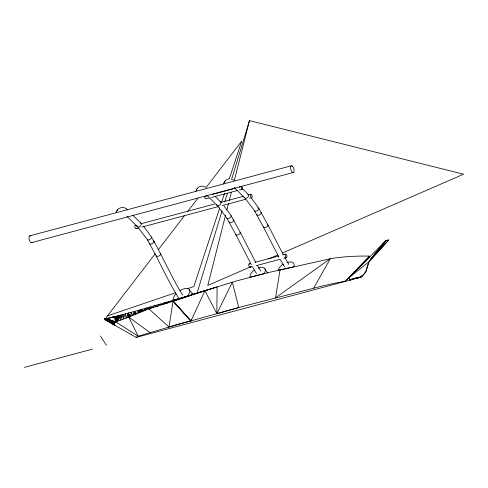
<?xml version="1.0" encoding="UTF-8"?>
<svg xmlns="http://www.w3.org/2000/svg" width="488" height="488" viewBox="0 0 488 488"><rect width="100%" height="100%" fill="white"/><g stroke="black" fill="none" stroke-linecap="round" stroke-linejoin="round"><path stroke-width="0.73" d="M345.571 281.106L369.8 256.969L369.257 256.108L345.571 281.106L334.262 283.357A609.854 446.02 16.9 0 0 322.836 285.864L242.841 306.427L169.007 327.058L138.135 336.201L115.748 321.842L116.022 316.358M141.746 311.631L141.904 309.319L140.019 312.32L140.282 309.776L177.906 298.937L237.552 280.637L269.297 272.377L332.011 258.39A192.955 141.117 16.9 0 1 369.257 256.108M127.728 317.505L128.271 313.076L130.851 316.194L131.15 312.296L140.282 309.776L138.372 312.997L138.683 310.216L136.39 313.808L134.511 311.368L132.504 315.474L131.15 312.296L111.898 317.444M362.462 276.781L136.176 337.415L114.845 325.282L114.344 323.263L115.748 321.842L116.632 316.194M169.007 327.058L173.045 301.261L190.747 320.976L186.831 321.928A287.737 210.438 16.9 0 0 171.501 326.252L169.007 327.058L148.968 308.904L145.717 308.245L142.722 311.259L141.904 309.319L140.77 312.009L128.826 317.102L115.748 321.842L105.768 318.432L104.481 319.384L114.845 325.282L104.627 318.975L114.271 316.822L115.748 321.842L120.774 315.095L117.285 321.287L122.128 314.736L120.054 320.287L123.58 314.345L123.037 319.201L125.386 313.851L126.081 318.097L128.271 313.076L130.125 316.505M280.045 269.907L275.531 297.802L330.339 258.652L313.772 288.011M133.889 314.876L134.511 311.368L135.896 314.01M349.817 279.349L349.865 279.886L350.579 280.045L351.073 279.837L350.829 279.453L359.314 277.373L363.243 274.829L365.945 271.249L368.715 262.209M105.207 319.292L104.481 319.384L114.625 324.959L104.627 318.975L114.29 323.587L104.725 318.859L114.344 323.263L104.841 318.749L114.454 322.952L104.969 318.664L114.619 322.672L105.121 318.591L114.839 322.409L105.469 318.493L155.318 253.601M366.61 269.669C365.622 273.945 361.657 277.227 357.454 278.123L357.216 277.745L349.969 279.685L349.164 278.422L349.426 277.422L386.038 240.444L388.802 239.925L369.446 261.165A9.028 4.691 -32.4 0 0 368.696 262.8L366.488 269.48M225.547 215.226L207.796 285.425L251.131 266.588M226.859 210.054L228.536 203.398M229.287 200.446L231.343 192.315M234.331 180.493L249.472 120.64L463.6 174.222L282.582 252.918M115.101 316.602L115.748 321.842L117.523 315.962M196.914 293.605L222.089 210.755M224.736 202.032L227.39 193.315M231.58 179.505L249.472 120.64M112.893 317.084L108.031 318.444L106.915 318.219L105.987 319.195M219.814 207.674L193.858 286.511L187.38 288.713M221.479 202.611L224.571 193.211M229.336 178.748L241.719 141.136L205.948 187.697M175.967 293.868A9.821 4.758 -36.7 0 0 173.124 300.346L173.344 301.163L191.015 320.903L191.43 319.677M115.308 316.547L115.748 321.842L117.968 315.84M116.083 212.78C117.077 207.272 124.287 205.704 127.697 209.919M195.725 191.442C196.591 187.258 201.599 184.543 205.308 187.044M223.394 184.025L225.871 180.084L228.964 178.724M119.42 315.455L115.748 321.842L118.364 315.736M191.015 320.903L204.911 290.769L217.093 286.932L216.861 313.674L238.778 307.538L232.349 282.149L216.861 313.674L204.911 290.769L191.607 294.813L191.43 295.209L173.124 300.346L176.863 300.004L177.315 299.107L177.467 299.809L177.906 298.937L179.895 299.004L180.286 298.223L183.616 297.784L183.921 297.131L187.331 296.558L187.563 296.045A9.821 4.758 -36.7 0 0 188.764 288.994A9.821 4.758 -36.7 0 0 179.993 290.58M144.674 310.502L145.717 308.245L150.865 308.3L149.529 307.178L152.762 307.696L154.208 305.842L157.691 306.135L158.887 304.506L163.309 304.347L164.255 302.944L167.579 302.993L168.342 301.755L173.344 301.163L204.911 290.769M115.748 321.842L118.761 315.632M117.388 210.175L117.687 209.712M116.662 211.341L116.943 210.895M196.31 189.997L196.585 189.558M197.036 188.838L197.329 188.368M223.974 182.585L224.254 182.146M224.7 181.426L224.992 180.956M158.569 249.374L184.586 215.513M187.837 211.28L198.055 197.976M386.276 240.822L386.038 240.444L368.885 261.8L349.426 277.422M371.728 258.243L386.038 240.444L370.209 259.75M371.319 258.597L386.038 240.444L370.557 259.354M370.929 258.969L386.038 240.444M213.616 288.011L203.783 291.061M388.802 239.925L372.271 258.097M207.821 195.633L204.777 196.536L204.722 197.658L205.308 198.805L210.206 197.786M241.401 186.636C241.908 193.516 244.482 183.732 239.211 187.221M268.601 258.994L277.69 255.041M140.77 312.009L148.968 308.904L173.344 301.163L190.747 320.976M359.314 277.373L355.551 278.19L355.789 278.569M107.47 315.882L175.857 292.629M113.442 317.041L112.716 317.121M104.481 319.384L105.146 319.201M29.695 235.887L291.305 165.792M31.787 242.566L293.398 172.471M212.201 194.462L235.564 188.203M211.664 197.396L237.217 190.552M239.407 189.96L242.329 189.179M141.184 223.718L214.415 204.094M220.985 202.337L243.616 196.274M248.727 194.901L250.917 194.316M136.091 228.634L139.019 227.847M141.947 227.06L218.099 206.662M222.479 205.485L245.842 199.226M249.49 198.25L251.686 197.658A1.72 0.762 75 0 0 251.778 195.102A1.72 0.762 75 0 0 250.442 195.2A1.72 0.762 75 0 0 251.686 197.664M249.118 263.904L250.582 263.514M254.962 262.337L278.319 256.078M282.704 254.907L285.62 254.12M250.063 267.302L252.455 266.661L256.542 273.744M256.182 265.661L280.118 259.244L284.583 266.973M283.845 258.25L286.566 257.524M112.899 317.182L113.222 317.102M24.4 367.36L92.433 349.134M106.604 318.823L105.707 319.231M108.135 318.426L108.623 318.298M110.02 317.932L111.087 317.657M204.899 196.414L205.234 196.432M357.216 277.745L359.003 277.709M115.101 322.184L105.469 318.493L115.406 321.995L105.768 318.432L105.872 319.012M114.29 323.928L104.627 318.975L114.344 324.27M232.501 179.383L234.197 180.432M129.472 316.803L128.271 313.076L128.826 317.102L150.164 332.712M242.31 188.575L248.105 194.334M234.27 187.538L244.823 198.03M215.171 196.511L220.442 201.745M207.132 195.474L208.711 197.048M209.767 198.097L217.154 205.442M132.895 215.232L140.794 223.089M126.959 216.294L137.512 226.786M245.311 198.592L254.004 210.047M217.648 206.003L226.34 217.459M143.326 226.005L150.865 236.107M138 227.341L146.693 238.797M251.54 198.341L258.17 207.357M223.876 205.753L230.507 214.769M189.49 289.835L193.163 294.764M136.176 337.415L138.135 336.201L128.826 317.102M131.351 334.451L131.577 334.798M349.969 279.685L350.207 280.063M100.485 336.025L106.433 345.382M264.832 268.613L267.57 273.066M258.768 208.26L268.052 225.188L283.339 254.827M254.535 210.859L263.642 227.463L279.008 257.261M231.099 215.672L240.389 232.599L255.669 262.239M226.871 218.27L235.972 234.874L251.344 264.673M151.457 237.016C162.498 256.023 171.038 276.397 182.677 295.094M147.224 239.614C158.228 258.616 166.786 278.953 178.407 297.625M288.865 264.453L284.797 257.426M260.83 271.236L257.499 265.484M135.408 314.211L134.511 311.368L134.908 314.431M145.717 308.245L146.211 309.904M286.913 262.52A8.863 4.599 -28.9 0 1 293.715 266.851L278.154 270.34A8.863 4.599 -28.9 0 1 283.516 264.051M258.103 268.101A8.607 4.526 -31.6 0 1 264.581 268.339A8.607 4.526 -31.6 0 1 263.959 273.683L250.039 277.221A8.607 4.526 -31.6 0 1 254.437 270.035M32.116 242.268A3.514 1.549 75 0 1 29.207 239.504A3.514 1.549 75 0 1 30.537 235.978M160.204 253.687A2.483 0.946 -26.7 0 1 160.326 254.974A2.483 0.946 -26.7 0 1 157.484 256.432A2.483 0.946 -26.7 0 1 156.386 255.651M153.476 241.011A2.483 1.122 -29.4 0 1 153.708 242.518A2.483 1.122 -29.4 0 1 150.932 244.091A2.483 1.122 -29.4 0 1 149.737 243.134M150.853 236.637A2.483 1.269 -32 0 1 150.249 239.23A2.483 1.269 -32 0 1 147.132 239.285M140.379 222.882A2.483 1.726 -43.4 0 1 141.117 225.09A2.483 1.726 -43.4 0 1 138.61 227.042A2.483 1.726 -43.4 0 1 137 225.511M230.501 215.299A2.483 1.269 -32 0 1 229.897 217.892A2.483 1.269 -32 0 1 226.78 217.947M220.021 201.544A2.483 1.726 -43.4 0 1 219.972 204.862A2.483 1.726 -43.4 0 1 216.678 204.679M233.124 219.673A2.483 1.122 -29.4 0 1 233.356 221.174A2.483 1.122 -29.4 0 1 230.574 222.754A2.483 1.122 -29.4 0 1 229.378 221.796M239.852 232.343A2.483 0.946 -26.7 0 1 238.943 234.399A2.483 0.946 -26.7 0 1 235.924 234.624M260.787 212.262A2.483 1.122 -29.4 0 1 261.019 213.762A2.483 1.122 -29.4 0 1 258.243 215.336A2.483 1.122 -29.4 0 1 257.048 214.384M257.695 207.864A2.483 1.269 -32 0 1 258.683 209.273A2.483 1.269 -32 0 1 255.962 211.206A2.483 1.269 -32 0 1 254.498 210.139M247.691 194.132A2.483 1.726 -43.4 0 1 247.636 197.451A2.483 1.726 -43.4 0 1 244.342 197.268M267.515 224.931A2.483 0.946 -26.7 0 1 267.631 226.219A2.483 0.946 -26.7 0 1 264.795 227.683A2.483 0.946 -26.7 0 1 263.697 226.902M136.524 228.109A1.72 0.762 75 0 1 135.432 228.183A1.72 0.762 75 0 1 134.895 225.81A1.72 0.762 75 0 1 135.987 225.743M250.448 266.643A1.757 0.781 75 0 1 249.399 266.966A1.757 0.781 75 0 1 248.734 264.569A1.757 0.781 75 0 1 249.783 264.24M191.991 293.66A9.821 4.758 -36.7 0 1 192.87 294.319M292.605 166.262L292.147 165.883A3.514 1.549 75 0 0 290.946 169.848L291.263 170.69A3.514 1.549 75 0 0 293.959 171.66A3.514 1.549 75 0 0 292.605 166.262M285.236 254.791A1.757 0.781 75 0 0 286.358 257.518A1.757 0.781 75 0 0 286.688 255.151A1.757 0.781 75 0 0 285.236 254.791"/></g></svg>
